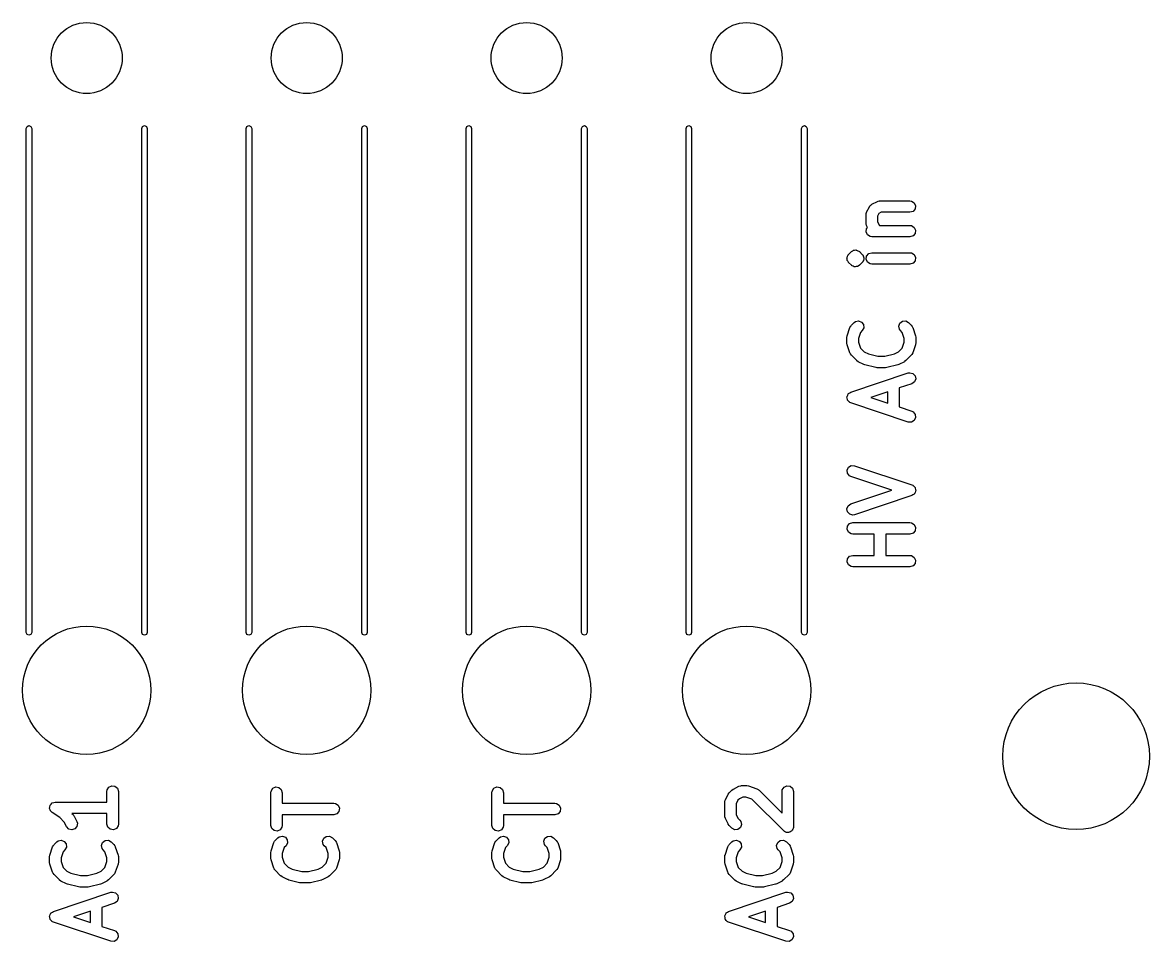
# Model space of a CAD drawing. Extents: x 37 to 259, y -144 to -45.
# Drawn here: x 91.31 to 115.9, y -136.12 to -116.06 of the extents above; entities that cross this region are included whole.
import ezdxf

# ---------------------------------------------------------------- set-up
doc = ezdxf.new("R2010")
doc.units = 0
doc.layers.add('BLACK', color=7, linetype='CONTINUOUS')

msp = doc.modelspace()

# ---------------------------------------------------------------- linework, layer by layer
at = {"layer": 'BLACK', "linetype": 'CONTINUOUS'}
for p, q in [((91.39, -118.375), (91.4076, -118.333)), ((91.39, -129.38), (91.39, -118.375)), ((91.4076, -118.333), (91.45, -118.315)), ((91.45, -118.315), (91.4924, -118.333)), ((91.4924, -118.333), (91.51, -118.375)), ((91.51, -118.375), (91.51, -129.38)), ((93.91, -118.375), (93.9276, -118.333)), ((93.91, -129.38), (93.91, -118.375)), ((93.9276, -118.333), (93.97, -118.315)), ((93.97, -118.315), (94.0124, -118.333)), ((94.0124, -118.333), (94.03, -118.375)), ((94.03, -118.375), (94.03, -129.38)), ((96.19, -118.375), (96.2076, -118.333)), ((96.19, -129.38), (96.19, -118.375)), ((96.2076, -118.333), (96.25, -118.315)), ((96.25, -118.315), (96.2924, -118.333)), ((96.2924, -118.333), (96.31, -118.375)), ((96.31, -118.375), (96.31, -129.38)), ((98.71, -118.375), (98.7276, -118.333)), ((98.71, -129.38), (98.71, -118.375)), ((98.7276, -118.333), (98.77, -118.315)), ((98.77, -118.315), (98.8124, -118.333)), ((98.8124, -118.333), (98.83, -118.375)), ((98.83, -118.375), (98.83, -129.38)), ((100.99, -118.375), (101.008, -118.333)), ((100.99, -129.38), (100.99, -118.375)), ((101.008, -118.333), (101.05, -118.315)), ((101.05, -118.315), (101.092, -118.333)), ((101.092, -118.333), (101.11, -118.375)), ((101.11, -118.375), (101.11, -129.38)), ((103.51, -118.375), (103.528, -118.333)), ((103.51, -129.38), (103.51, -118.375)), ((103.528, -118.333), (103.57, -118.315)), ((103.57, -118.315), (103.612, -118.333)), ((103.612, -118.333), (103.63, -118.375)), ((103.63, -118.375), (103.63, -129.38)), ((105.79, -118.375), (105.808, -118.333)), ((105.79, -129.38), (105.79, -118.375)), ((105.808, -118.333), (105.85, -118.315)), ((105.85, -118.315), (105.892, -118.333)), ((105.892, -118.333), (105.91, -118.375)), ((105.91, -118.375), (105.91, -129.38)), ((108.31, -118.375), (108.328, -118.333)), ((108.31, -129.38), (108.31, -118.375)), ((108.328, -118.333), (108.37, -118.315)), ((108.37, -118.315), (108.412, -118.333)), ((108.412, -118.333), (108.43, -118.375)), ((108.43, -118.375), (108.43, -129.38)), ((109.845, -120.031), (109.964, -119.971)), ((109.964, -119.971), (109.998, -119.96)), ((109.998, -119.96), (110.009, -119.961)), ((110.009, -119.961), (110.02, -119.958)), ((110.02, -119.958), (110.674, -119.958)), ((110.674, -119.958), (110.71, -119.963)), ((110.71, -119.963), (110.769, -120.001)), ((109.716, -120.262), (109.721, -120.226)), ((109.721, -120.226), (109.727, -120.217)), ((109.727, -120.217), (109.729, -120.206)), ((109.729, -120.206), (109.789, -120.087)), ((109.789, -120.087), (109.793, -120.081)), ((109.793, -120.079), (109.797, -120.075)), ((109.793, -120.081), (109.793, -120.079)), ((109.797, -120.075), (109.809, -120.057)), ((109.809, -120.057), (109.828, -120.046)), ((109.828, -120.046), (109.845, -120.031)), ((109.994, -120.236), (109.966, -120.291)), ((110.049, -120.208), (109.994, -120.236)), ((110.674, -120.208), (110.049, -120.208)), ((110.742, -120.188), (110.674, -120.208)), ((110.788, -120.135), (110.742, -120.188)), ((110.769, -120.001), (110.798, -120.065)), ((110.798, -120.065), (110.788, -120.135)), ((109.716, -120.44), (109.716, -120.262)), ((109.719, -120.451), (109.716, -120.44)), ((109.718, -120.462), (109.719, -120.451)), ((109.729, -120.496), (109.718, -120.462)), ((109.966, -120.291), (109.966, -120.411)), ((109.966, -120.411), (110.003, -120.485)), ((110.003, -120.485), (110.012, -120.494)), ((109.717, -120.636), (109.727, -120.567)), ((109.747, -120.7), (109.717, -120.636)), ((109.727, -120.567), (109.751, -120.539)), ((109.751, -120.539), (109.729, -120.496)), ((109.806, -120.739), (109.747, -120.7)), ((110.012, -120.494), (110.674, -120.494)), ((110.674, -120.494), (110.71, -120.499)), ((110.742, -120.724), (110.674, -120.744)), ((110.71, -120.499), (110.769, -120.537)), ((110.788, -120.671), (110.742, -120.724)), ((110.769, -120.537), (110.798, -120.601)), ((110.798, -120.601), (110.788, -120.671)), ((109.841, -120.744), (109.806, -120.739)), ((110.674, -120.744), (109.841, -120.744)), ((109.3, -121.205), (109.303, -121.196)), ((109.303, -121.218), (109.3, -121.205)), ((109.301, -121.232), (109.303, -121.218)), ((109.302, -121.187), (109.309, -121.175)), ((109.303, -121.196), (109.302, -121.187)), ((109.309, -121.175), (109.311, -121.162)), ((109.311, -121.162), (109.32, -121.152)), ((109.32, -121.152), (109.325, -121.139)), ((109.325, -121.139), (109.332, -121.133)), ((109.332, -121.133), (109.336, -121.126)), ((109.336, -121.126), (109.396, -121.066)), ((109.396, -121.066), (109.424, -121.045)), ((109.424, -121.045), (109.433, -121.043)), ((109.433, -121.043), (109.44, -121.037)), ((109.44, -121.037), (109.467, -121.035)), ((109.467, -121.035), (109.493, -121.03)), ((109.493, -121.03), (109.502, -121.033)), ((109.502, -121.033), (109.511, -121.032)), ((109.511, -121.032), (109.534, -121.045)), ((109.534, -121.045), (109.559, -121.054)), ((109.559, -121.054), (109.564, -121.062)), ((109.564, -121.062), (109.572, -121.066)), ((109.572, -121.066), (109.632, -121.126)), ((109.632, -121.126), (109.636, -121.131)), ((109.636, -121.131), (109.638, -121.132)), ((109.638, -121.132), (109.64, -121.136)), ((109.64, -121.136), (109.653, -121.154)), ((109.653, -121.154), (109.655, -121.163)), ((109.655, -121.163), (109.661, -121.17)), ((109.661, -121.17), (109.662, -121.184)), ((109.662, -121.184), (109.667, -121.196)), ((109.667, -121.196), (109.665, -121.21)), ((109.665, -121.21), (109.668, -121.223)), ((109.668, -121.223), (109.665, -121.232)), ((109.717, -121.232), (109.727, -121.162)), ((109.727, -121.162), (109.774, -121.109)), ((109.774, -121.109), (109.841, -121.089)), ((109.841, -121.089), (110.674, -121.089)), ((110.674, -121.089), (110.71, -121.094)), ((110.71, -121.094), (110.769, -121.132)), ((110.769, -121.132), (110.798, -121.196)), ((110.798, -121.196), (110.788, -121.266)), ((109.306, -121.244), (109.301, -121.232)), ((109.307, -121.257), (109.306, -121.244)), ((109.313, -121.265), (109.307, -121.257)), ((109.315, -121.274), (109.313, -121.265)), ((109.328, -121.291), (109.315, -121.274)), ((109.33, -121.296), (109.328, -121.291)), ((109.332, -121.297), (109.33, -121.296)), ((109.336, -121.302), (109.332, -121.297)), ((109.396, -121.362), (109.336, -121.302)), ((109.404, -121.366), (109.396, -121.362)), ((109.409, -121.373), (109.404, -121.366)), ((109.434, -121.383), (109.409, -121.373)), ((109.457, -121.396), (109.434, -121.383)), ((109.466, -121.395), (109.457, -121.396)), ((109.475, -121.398), (109.466, -121.395)), ((109.501, -121.392), (109.475, -121.398)), ((109.528, -121.391), (109.501, -121.392)), ((109.535, -121.385), (109.528, -121.391)), ((109.544, -121.383), (109.535, -121.385)), ((109.572, -121.362), (109.544, -121.383)), ((109.632, -121.302), (109.572, -121.362)), ((109.636, -121.294), (109.632, -121.302)), ((109.643, -121.289), (109.636, -121.294)), ((109.648, -121.276), (109.643, -121.289)), ((109.657, -121.266), (109.648, -121.276)), ((109.659, -121.252), (109.657, -121.266)), ((109.666, -121.241), (109.659, -121.252)), ((109.665, -121.232), (109.666, -121.241)), ((109.747, -121.296), (109.717, -121.232)), ((109.806, -121.334), (109.747, -121.296)), ((109.841, -121.339), (109.806, -121.334)), ((110.674, -121.339), (109.841, -121.339)), ((110.742, -121.319), (110.674, -121.339)), ((110.788, -121.266), (110.742, -121.319)), ((109.365, -122.722), (109.382, -122.69)), ((109.382, -122.69), (109.39, -122.683)), ((109.39, -122.683), (109.396, -122.673)), ((109.396, -122.673), (109.455, -122.614)), ((109.455, -122.614), (109.484, -122.592)), ((109.484, -122.592), (109.553, -122.577)), ((109.553, -122.577), (109.619, -122.602)), ((109.619, -122.602), (109.661, -122.658)), ((109.661, -122.658), (109.666, -122.729)), ((110.431, -122.693), (110.455, -122.627)), ((110.446, -122.762), (110.431, -122.693)), ((110.455, -122.627), (110.512, -122.585)), ((110.512, -122.585), (110.582, -122.58)), ((110.582, -122.58), (110.644, -122.614)), ((110.644, -122.614), (110.703, -122.673)), ((110.703, -122.673), (110.725, -122.702)), ((110.725, -122.702), (110.727, -122.713)), ((109.299, -122.94), (109.305, -122.905)), ((109.299, -123.059), (109.299, -122.94)), ((109.305, -122.905), (109.306, -122.903)), ((109.306, -122.901), (109.365, -122.722)), ((109.306, -122.903), (109.306, -122.901)), ((109.593, -122.829), (109.549, -122.96)), ((109.632, -122.79), (109.593, -122.829)), ((109.666, -122.729), (109.632, -122.79)), ((110.467, -122.79), (110.446, -122.762)), ((110.506, -122.829), (110.467, -122.79)), ((110.549, -122.96), (110.506, -122.829)), ((110.727, -122.713), (110.734, -122.722)), ((110.734, -122.722), (110.793, -122.901)), ((110.793, -122.901), (110.799, -122.936)), ((110.799, -122.936), (110.799, -122.938)), ((110.799, -122.938), (110.799, -122.94)), ((110.799, -122.94), (110.799, -123.059)), ((109.3, -123.061), (109.299, -123.059)), ((109.3, -123.063), (109.3, -123.061)), ((109.306, -123.099), (109.3, -123.063)), ((109.365, -123.277), (109.306, -123.099)), ((109.549, -122.96), (109.549, -123.039)), ((109.549, -123.039), (109.593, -123.17)), ((109.593, -123.17), (109.677, -123.254)), ((110.422, -123.254), (110.506, -123.17)), ((110.506, -123.17), (110.549, -123.039)), ((110.549, -123.039), (110.549, -122.96)), ((110.793, -123.099), (110.734, -123.277)), ((110.794, -123.095), (110.793, -123.096)), ((110.793, -123.096), (110.793, -123.099)), ((110.799, -123.059), (110.794, -123.095)), ((109.372, -123.286), (109.365, -123.277)), ((109.374, -123.297), (109.372, -123.286)), ((109.396, -123.326), (109.374, -123.297)), ((109.515, -123.445), (109.396, -123.326)), ((109.677, -123.254), (109.766, -123.298)), ((109.766, -123.298), (109.976, -123.351)), ((109.976, -123.351), (110.123, -123.351)), ((110.123, -123.351), (110.333, -123.298)), ((110.333, -123.298), (110.422, -123.254)), ((110.703, -123.326), (110.584, -123.445)), ((110.709, -123.316), (110.703, -123.326)), ((110.717, -123.309), (110.709, -123.316)), ((110.734, -123.277), (110.717, -123.309)), ((109.517, -123.446), (109.515, -123.445)), ((109.518, -123.448), (109.517, -123.446)), ((109.547, -123.469), (109.518, -123.448)), ((109.666, -123.528), (109.547, -123.469)), ((109.671, -123.529), (109.666, -123.528)), ((109.692, -123.538), (109.671, -123.529)), ((109.93, -123.597), (109.692, -123.538)), ((109.933, -123.597), (109.93, -123.597)), ((109.96, -123.601), (109.933, -123.597)), ((110.139, -123.601), (109.96, -123.601)), ((110.142, -123.6), (110.139, -123.601)), ((110.169, -123.597), (110.142, -123.6)), ((110.407, -123.538), (110.169, -123.597)), ((110.411, -123.535), (110.407, -123.538)), ((110.433, -123.528), (110.411, -123.535)), ((110.552, -123.469), (110.433, -123.528)), ((110.553, -123.467), (110.552, -123.469)), ((110.556, -123.467), (110.553, -123.467)), ((110.584, -123.445), (110.556, -123.467)), ((109.385, -124.131), (110.635, -123.714)), ((110.635, -123.714), (110.67, -123.708)), ((110.67, -123.708), (110.738, -123.726)), ((110.772, -123.911), (110.714, -123.952)), ((110.738, -123.726), (110.786, -123.777)), ((110.799, -123.846), (110.772, -123.911)), ((110.786, -123.777), (110.799, -123.846)), ((109.315, -124.2), (109.327, -124.171)), ((109.327, -124.171), (109.331, -124.169)), ((109.331, -124.169), (109.333, -124.164)), ((109.333, -124.164), (109.36, -124.149)), ((109.36, -124.149), (109.385, -124.131)), ((110.192, -124.125), (109.82, -124.25)), ((110.192, -124.374), (110.192, -124.125)), ((110.714, -123.952), (110.442, -124.042)), ((110.442, -124.042), (110.442, -124.457)), ((109.3, -124.236), (109.302, -124.232)), ((109.306, -124.267), (109.3, -124.236)), ((109.302, -124.227), (109.315, -124.2)), ((109.302, -124.232), (109.302, -124.227)), ((109.309, -124.297), (109.306, -124.267)), ((109.312, -124.301), (109.309, -124.297)), ((109.313, -124.305), (109.312, -124.301)), ((109.334, -124.328), (109.313, -124.305)), ((109.353, -124.352), (109.334, -124.328)), ((109.359, -124.355), (109.353, -124.352)), ((109.361, -124.357), (109.359, -124.355)), ((109.365, -124.358), (109.361, -124.357)), ((109.385, -124.368), (109.365, -124.358)), ((110.635, -124.785), (109.385, -124.368)), ((109.82, -124.25), (110.192, -124.374)), ((110.442, -124.457), (110.714, -124.548)), ((110.714, -124.548), (110.746, -124.564)), ((110.746, -124.564), (110.79, -124.619)), ((110.79, -124.619), (110.797, -124.689)), ((110.705, -124.787), (110.635, -124.785)), ((110.766, -124.752), (110.705, -124.787)), ((110.797, -124.689), (110.766, -124.752)), ((109.302, -125.834), (109.333, -125.771)), ((109.309, -125.904), (109.302, -125.834)), ((109.333, -125.771), (109.394, -125.736)), ((109.394, -125.736), (109.464, -125.738)), ((109.464, -125.738), (110.714, -126.155)), ((109.353, -125.959), (109.309, -125.904)), ((109.385, -125.975), (109.353, -125.959)), ((110.279, -126.273), (109.385, -125.975)), ((109.385, -126.572), (110.279, -126.273)), ((110.714, -126.392), (109.464, -126.809)), ((110.714, -126.155), (110.734, -126.165)), ((110.739, -126.374), (110.714, -126.392)), ((110.734, -126.165), (110.738, -126.166)), ((110.738, -126.166), (110.74, -126.168)), ((110.766, -126.359), (110.739, -126.374)), ((110.74, -126.168), (110.746, -126.171)), ((110.746, -126.171), (110.765, -126.195)), ((110.765, -126.195), (110.786, -126.218)), ((110.768, -126.355), (110.766, -126.359)), ((110.772, -126.352), (110.768, -126.355)), ((110.784, -126.323), (110.772, -126.352)), ((110.797, -126.296), (110.784, -126.323)), ((110.786, -126.218), (110.787, -126.222)), ((110.787, -126.222), (110.79, -126.226)), ((110.79, -126.226), (110.793, -126.257)), ((110.793, -126.257), (110.799, -126.287)), ((110.799, -126.287), (110.797, -126.291)), ((110.797, -126.291), (110.797, -126.296)), ((109.3, -126.677), (109.327, -126.612)), ((109.327, -126.612), (109.385, -126.572)), ((109.313, -126.746), (109.3, -126.677)), ((109.361, -126.798), (109.313, -126.746)), ((109.429, -126.815), (109.361, -126.798)), ((109.464, -126.809), (109.429, -126.815)), ((109.301, -127.124), (109.311, -127.055)), ((109.33, -127.188), (109.301, -127.124)), ((109.311, -127.055), (109.357, -127.002)), ((109.357, -127.002), (109.424, -126.982)), ((109.424, -126.982), (110.674, -126.982)), ((110.674, -126.982), (110.71, -126.987)), ((110.71, -126.987), (110.769, -127.025)), ((110.769, -127.025), (110.798, -127.089)), ((110.798, -127.089), (110.788, -127.159)), ((109.389, -127.227), (109.33, -127.188)), ((109.424, -127.232), (109.389, -127.227)), ((109.895, -127.232), (109.424, -127.232)), ((109.895, -127.696), (109.895, -127.232)), ((110.674, -127.232), (110.145, -127.232)), ((110.145, -127.232), (110.145, -127.696)), ((110.742, -127.212), (110.674, -127.232)), ((110.788, -127.159), (110.742, -127.212)), ((109.301, -127.839), (109.311, -127.769)), ((109.33, -127.903), (109.301, -127.839)), ((109.311, -127.769), (109.357, -127.716)), ((109.357, -127.716), (109.424, -127.696)), ((109.424, -127.696), (109.895, -127.696)), ((110.145, -127.696), (110.674, -127.696)), ((110.674, -127.696), (110.71, -127.701)), ((110.71, -127.701), (110.769, -127.739)), ((110.769, -127.739), (110.798, -127.803)), ((110.798, -127.803), (110.788, -127.873)), ((109.389, -127.941), (109.33, -127.903)), ((109.424, -127.946), (109.389, -127.941)), ((110.674, -127.946), (109.424, -127.946)), ((110.742, -127.926), (110.674, -127.946)), ((110.788, -127.873), (110.742, -127.926)), ((91.4076, -129.422), (91.39, -129.38)), ((91.45, -129.44), (91.4076, -129.422)), ((91.4924, -129.422), (91.45, -129.44)), ((91.51, -129.38), (91.4924, -129.422)), ((93.9276, -129.422), (93.91, -129.38)), ((93.97, -129.44), (93.9276, -129.422)), ((94.0124, -129.422), (93.97, -129.44)), ((94.03, -129.38), (94.0124, -129.422)), ((96.2076, -129.422), (96.19, -129.38)), ((96.25, -129.44), (96.2076, -129.422)), ((96.2924, -129.422), (96.25, -129.44)), ((96.31, -129.38), (96.2924, -129.422)), ((98.7276, -129.422), (98.71, -129.38)), ((98.77, -129.44), (98.7276, -129.422)), ((98.8124, -129.422), (98.77, -129.44)), ((98.83, -129.38), (98.8124, -129.422)), ((101.008, -129.422), (100.99, -129.38)), ((101.05, -129.44), (101.008, -129.422)), ((101.092, -129.422), (101.05, -129.44)), ((101.11, -129.38), (101.092, -129.422)), ((103.528, -129.422), (103.51, -129.38)), ((103.57, -129.44), (103.528, -129.422)), ((103.612, -129.422), (103.57, -129.44)), ((103.63, -129.38), (103.612, -129.422)), ((105.808, -129.422), (105.79, -129.38)), ((105.85, -129.44), (105.808, -129.422)), ((105.892, -129.422), (105.85, -129.44)), ((105.91, -129.38), (105.892, -129.422)), ((108.328, -129.422), (108.31, -129.38)), ((108.37, -129.44), (108.328, -129.422)), ((108.412, -129.422), (108.37, -129.44)), ((108.43, -129.38), (108.412, -129.422)), ((93.1556, -132.813), (93.1938, -132.754)), ((93.1938, -132.754), (93.2579, -132.724)), ((93.2579, -132.724), (93.3275, -132.734)), ((93.3275, -132.734), (93.3807, -132.781)), ((93.3807, -132.781), (93.4005, -132.848)), ((96.7316, -132.84), (96.7698, -132.781)), ((96.7698, -132.781), (96.8339, -132.752)), ((96.8339, -132.752), (96.9035, -132.762)), ((96.9035, -132.762), (96.9567, -132.808)), ((101.558, -132.84), (101.596, -132.781)), ((101.596, -132.781), (101.66, -132.752)), ((101.66, -132.752), (101.73, -132.762)), ((101.73, -132.762), (101.783, -132.808)), ((106.821, -132.796), (106.94, -132.736)), ((106.94, -132.736), (106.974, -132.725)), ((106.974, -132.725), (106.985, -132.726)), ((106.985, -132.726), (106.996, -132.723)), ((106.996, -132.723), (107.115, -132.723)), ((107.115, -132.723), (107.15, -132.728)), ((107.15, -132.728), (107.152, -132.729)), ((107.152, -132.729), (107.154, -132.73)), ((107.154, -132.73), (107.333, -132.789)), ((107.888, -132.813), (107.926, -132.754)), ((107.926, -132.754), (107.99, -132.724)), ((107.99, -132.724), (108.06, -132.734)), ((108.06, -132.734), (108.113, -132.781)), ((108.113, -132.781), (108.132, -132.848)), ((93.1505, -132.848), (93.1556, -132.813)), ((93.1505, -133.08), (93.1505, -132.848)), ((93.4005, -132.848), (93.4005, -133.562)), ((96.7265, -132.876), (96.7316, -132.84)), ((96.7265, -133.59), (96.7265, -132.876)), ((96.9567, -132.808), (96.9765, -132.876)), ((96.9765, -132.876), (96.9765, -133.108)), ((101.552, -132.876), (101.558, -132.84)), ((101.552, -133.59), (101.552, -132.876)), ((101.783, -132.808), (101.802, -132.876)), ((101.802, -132.876), (101.802, -133.108)), ((106.644, -133.041), (106.646, -133.03)), ((106.646, -133.03), (106.705, -132.911)), ((106.705, -132.911), (106.726, -132.882)), ((106.726, -132.882), (106.728, -132.881)), ((106.728, -132.881), (106.729, -132.879)), ((106.729, -132.879), (106.788, -132.819)), ((106.788, -132.819), (106.817, -132.798)), ((106.817, -132.798), (106.819, -132.797)), ((106.819, -132.797), (106.821, -132.796)), ((106.951, -133.01), (106.92, -133.041)), ((107.025, -132.973), (106.951, -133.01)), ((107.094, -132.973), (107.025, -132.973)), ((107.226, -133.017), (107.094, -132.973)), ((107.919, -133.71), (107.226, -133.017)), ((107.333, -132.789), (107.365, -132.805)), ((107.365, -132.805), (107.372, -132.814)), ((107.372, -132.814), (107.382, -132.819)), ((107.382, -132.819), (107.882, -133.32)), ((107.882, -132.848), (107.888, -132.813)), ((107.882, -133.32), (107.882, -132.848)), ((108.132, -132.848), (108.132, -133.622)), ((91.9014, -133.221), (91.9069, -133.187)), ((91.9019, -133.222), (91.9014, -133.221)), ((91.9017, -133.223), (91.9019, -133.222)), ((91.9159, -133.254), (91.9017, -133.223)), ((91.9069, -133.187), (91.9118, -133.153)), ((91.9118, -133.153), (91.9126, -133.152)), ((91.9126, -133.152), (91.9127, -133.151)), ((91.9127, -133.151), (91.9356, -133.126)), ((91.9295, -133.285), (91.9159, -133.254)), ((91.9356, -133.126), (91.9579, -133.1)), ((91.9579, -133.1), (91.959, -133.1)), ((91.959, -133.1), (91.9598, -133.099)), ((91.9598, -133.099), (91.9927, -133.09)), ((91.9927, -133.09), (92.0255, -133.08)), ((92.0255, -133.08), (93.1505, -133.08)), ((96.9765, -133.108), (98.1015, -133.108)), ((98.1015, -133.108), (98.137, -133.113)), ((98.137, -133.113), (98.1961, -133.151)), ((98.1961, -133.151), (98.2252, -133.215)), ((98.2252, -133.215), (98.2151, -133.285)), ((101.802, -133.108), (102.927, -133.108)), ((102.927, -133.108), (102.963, -133.113)), ((102.963, -133.113), (103.022, -133.151)), ((103.022, -133.151), (103.051, -133.215)), ((103.051, -133.215), (103.041, -133.285)), ((106.632, -133.086), (106.638, -133.051)), ((106.632, -133.384), (106.632, -133.086)), ((106.638, -133.051), (106.644, -133.041)), ((106.92, -133.041), (106.882, -133.116)), ((106.882, -133.116), (106.882, -133.354)), ((91.9306, -133.286), (91.9295, -133.285)), ((91.9309, -133.287), (91.9306, -133.286)), ((91.9324, -133.288), (91.9309, -133.287)), ((91.9561, -133.309), (91.9324, -133.288)), ((92.1244, -133.421), (91.9561, -133.309)), ((92.2204, -133.517), (92.1244, -133.421)), ((92.2708, -133.618), (92.2204, -133.517)), ((93.1505, -133.33), (92.3868, -133.33)), ((92.3868, -133.33), (92.4115, -133.355)), ((92.4115, -133.355), (92.4329, -133.384)), ((92.4329, -133.384), (92.4334, -133.386)), ((92.4334, -133.386), (92.4349, -133.387)), ((92.4349, -133.387), (92.4944, -133.507)), ((92.4944, -133.507), (92.5057, -133.541)), ((93.1505, -133.562), (93.1505, -133.33)), ((98.1015, -133.358), (96.9765, -133.358)), ((96.9765, -133.358), (96.9765, -133.59)), ((98.169, -133.338), (98.1015, -133.358)), ((98.2151, -133.285), (98.169, -133.338)), ((102.927, -133.358), (101.802, -133.358)), ((101.802, -133.358), (101.802, -133.59)), ((102.995, -133.338), (102.927, -133.358)), ((103.041, -133.285), (102.995, -133.338)), ((106.636, -133.395), (106.632, -133.384)), ((106.634, -133.406), (106.636, -133.395)), ((106.646, -133.44), (106.634, -133.406)), ((106.705, -133.559), (106.646, -133.44)), ((106.882, -133.354), (106.92, -133.429)), ((106.92, -133.429), (106.965, -133.474)), ((106.965, -133.474), (106.986, -133.503)), ((106.986, -133.503), (107.001, -133.572)), ((92.3187, -133.67), (92.2708, -133.618)), ((92.3869, -133.687), (92.3187, -133.67)), ((92.4537, -133.665), (92.3869, -133.687)), ((92.498, -133.611), (92.4537, -133.665)), ((92.5057, -133.541), (92.498, -133.611)), ((93.1703, -133.63), (93.1505, -133.562)), ((93.2234, -133.676), (93.1703, -133.63)), ((93.2931, -133.686), (93.2234, -133.676)), ((93.3572, -133.657), (93.2931, -133.686)), ((93.3953, -133.598), (93.3572, -133.657)), ((93.4005, -133.562), (93.3953, -133.598)), ((96.7463, -133.658), (96.7265, -133.59)), ((96.7994, -133.704), (96.7463, -133.658)), ((96.8691, -133.714), (96.7994, -133.704)), ((96.9332, -133.685), (96.8691, -133.714)), ((96.9713, -133.626), (96.9332, -133.685)), ((96.9765, -133.59), (96.9713, -133.626)), ((101.572, -133.658), (101.552, -133.59)), ((101.625, -133.704), (101.572, -133.658)), ((101.695, -133.714), (101.625, -133.704)), ((101.759, -133.685), (101.695, -133.714)), ((101.797, -133.626), (101.759, -133.685)), ((101.802, -133.59), (101.797, -133.626)), ((106.707, -133.56), (106.705, -133.559)), ((106.707, -133.563), (106.707, -133.56)), ((106.729, -133.591), (106.707, -133.563)), ((106.788, -133.651), (106.729, -133.591)), ((106.85, -133.685), (106.788, -133.651)), ((106.92, -133.68), (106.85, -133.685)), ((106.976, -133.637), (106.92, -133.68)), ((107.001, -133.572), (106.976, -133.637)), ((107.939, -133.721), (107.919, -133.71)), ((107.955, -133.736), (107.939, -133.721)), ((107.969, -133.738), (107.955, -133.736)), ((107.981, -133.744), (107.969, -133.738)), ((108.003, -133.743), (107.981, -133.744)), ((108.025, -133.746), (108.003, -133.743)), ((108.037, -133.74), (108.025, -133.746)), ((108.051, -133.739), (108.037, -133.74)), ((108.069, -133.726), (108.051, -133.739)), ((108.089, -133.717), (108.069, -133.726)), ((108.097, -133.705), (108.089, -133.717)), ((108.107, -133.697), (108.097, -133.705)), ((108.115, -133.676), (108.107, -133.697)), ((108.127, -133.657), (108.115, -133.676)), ((108.131, -133.635), (108.127, -133.657)), ((108.132, -133.631), (108.131, -133.635)), ((108.132, -133.622), (108.132, -133.628)), ((108.132, -133.628), (108.132, -133.631)), ((91.9912, -134.02), (91.9966, -134.01)), ((91.9966, -134.01), (92.0561, -133.95)), ((92.0561, -133.95), (92.0849, -133.929)), ((92.0849, -133.929), (92.1537, -133.914)), ((92.1537, -133.914), (92.2196, -133.939)), ((92.2196, -133.939), (92.2617, -133.995)), ((92.2617, -133.995), (92.2667, -134.065)), ((93.0318, -134.029), (93.0565, -133.964)), ((93.0565, -133.964), (93.1129, -133.921)), ((93.1129, -133.921), (93.1831, -133.916)), ((93.1831, -133.916), (93.2448, -133.95)), ((93.2448, -133.95), (93.3043, -134.01)), ((93.3043, -134.01), (93.3258, -134.038)), ((96.7329, -134.146), (96.7924, -133.967)), ((96.7924, -133.967), (96.8085, -133.935)), ((96.8085, -133.935), (96.8172, -133.928)), ((96.8172, -133.928), (96.8226, -133.918)), ((96.8226, -133.918), (96.8821, -133.859)), ((96.8821, -133.859), (96.9109, -133.837)), ((96.9109, -133.837), (96.9797, -133.823)), ((96.9797, -133.823), (97.0456, -133.847)), ((97.0456, -133.847), (97.0877, -133.904)), ((97.0927, -133.974), (97.0589, -134.036)), ((97.0877, -133.904), (97.0927, -133.974)), ((97.8578, -133.938), (97.8825, -133.872)), ((97.8726, -134.007), (97.8578, -133.938)), ((97.894, -134.036), (97.8726, -134.007)), ((97.8825, -133.872), (97.9389, -133.83)), ((97.9389, -133.83), (98.0091, -133.825)), ((98.0091, -133.825), (98.0708, -133.859)), ((98.0708, -133.859), (98.1303, -133.918)), ((98.1303, -133.918), (98.1518, -133.947)), ((98.1518, -133.947), (98.1542, -133.958)), ((98.1542, -133.958), (98.1605, -133.967)), ((98.1605, -133.967), (98.2201, -134.146)), ((101.559, -134.146), (101.618, -133.967)), ((101.618, -133.967), (101.635, -133.935)), ((101.635, -133.935), (101.643, -133.928)), ((101.643, -133.928), (101.649, -133.918)), ((101.649, -133.918), (101.708, -133.859)), ((101.708, -133.859), (101.737, -133.837)), ((101.737, -133.837), (101.806, -133.823)), ((101.806, -133.823), (101.872, -133.847)), ((101.872, -133.847), (101.914, -133.904)), ((101.919, -133.974), (101.885, -134.036)), ((101.914, -133.904), (101.919, -133.974)), ((102.684, -133.938), (102.708, -133.872)), ((102.699, -134.007), (102.684, -133.938)), ((102.72, -134.036), (102.699, -134.007)), ((102.708, -133.872), (102.765, -133.83)), ((102.765, -133.83), (102.835, -133.825)), ((102.835, -133.825), (102.897, -133.859)), ((102.897, -133.859), (102.956, -133.918)), ((102.956, -133.918), (102.978, -133.947)), ((102.978, -133.947), (102.98, -133.958)), ((102.98, -133.958), (102.987, -133.967)), ((102.987, -133.967), (103.046, -134.146)), ((106.723, -134.02), (106.729, -134.01)), ((106.729, -134.01), (106.788, -133.95)), ((106.788, -133.95), (106.817, -133.929)), ((106.817, -133.929), (106.886, -133.914)), ((106.886, -133.914), (106.952, -133.939)), ((106.952, -133.939), (106.994, -133.995)), ((106.994, -133.995), (106.999, -134.065)), ((107.764, -134.029), (107.788, -133.964)), ((107.788, -133.964), (107.845, -133.921)), ((107.845, -133.921), (107.915, -133.916)), ((107.915, -133.916), (107.977, -133.95)), ((107.977, -133.95), (108.036, -134.01)), ((108.036, -134.01), (108.058, -134.038)), ((91.9005, -134.277), (91.9056, -134.241)), ((91.9056, -134.241), (91.9068, -134.239)), ((91.9068, -134.239), (91.9069, -134.237)), ((91.9069, -134.237), (91.9664, -134.059)), ((91.9664, -134.059), (91.9825, -134.027)), ((91.9825, -134.027), (91.9912, -134.02)), ((92.1943, -134.166), (92.1505, -134.297)), ((92.2329, -134.127), (92.1943, -134.166)), ((92.2667, -134.065), (92.2329, -134.127)), ((93.0466, -134.098), (93.0318, -134.029)), ((93.068, -134.127), (93.0466, -134.098)), ((93.1067, -134.166), (93.068, -134.127)), ((93.1505, -134.297), (93.1067, -134.166)), ((93.3258, -134.038), (93.3282, -134.049)), ((93.3282, -134.049), (93.3345, -134.059)), ((93.3345, -134.059), (93.3941, -134.237)), ((93.3941, -134.237), (93.4004, -134.272)), ((96.7265, -134.185), (96.7316, -134.15)), ((96.7265, -134.304), (96.7265, -134.185)), ((96.7316, -134.15), (96.7328, -134.148)), ((96.7328, -134.148), (96.7329, -134.146)), ((97.0203, -134.074), (96.9765, -134.206)), ((96.9765, -134.206), (96.9765, -134.284)), ((97.0589, -134.036), (97.0203, -134.074)), ((97.9327, -134.074), (97.894, -134.036)), ((97.9765, -134.206), (97.9327, -134.074)), ((97.9765, -134.284), (97.9765, -134.206)), ((98.2201, -134.146), (98.2264, -134.181)), ((98.2264, -134.181), (98.2259, -134.183)), ((98.2259, -134.183), (98.2265, -134.185)), ((98.2265, -134.185), (98.2265, -134.304)), ((101.552, -134.185), (101.558, -134.15)), ((101.552, -134.304), (101.552, -134.185)), ((101.558, -134.15), (101.559, -134.148)), ((101.559, -134.148), (101.559, -134.146)), ((101.846, -134.074), (101.802, -134.206)), ((101.802, -134.206), (101.802, -134.284)), ((101.885, -134.036), (101.846, -134.074)), ((102.759, -134.074), (102.72, -134.036)), ((102.802, -134.206), (102.759, -134.074)), ((102.802, -134.284), (102.802, -134.206)), ((103.046, -134.146), (103.052, -134.181)), ((103.052, -134.181), (103.052, -134.183)), ((103.052, -134.183), (103.052, -134.185)), ((103.052, -134.185), (103.052, -134.304)), ((106.632, -134.277), (106.638, -134.241)), ((106.638, -134.241), (106.639, -134.239)), ((106.639, -134.237), (106.698, -134.059)), ((106.639, -134.239), (106.639, -134.237)), ((106.698, -134.059), (106.715, -134.027)), ((106.715, -134.027), (106.723, -134.02)), ((106.926, -134.166), (106.882, -134.297)), ((106.965, -134.127), (106.926, -134.166)), ((106.999, -134.065), (106.965, -134.127)), ((107.779, -134.098), (107.764, -134.029)), ((107.8, -134.127), (107.779, -134.098)), ((107.839, -134.166), (107.8, -134.127)), ((107.882, -134.297), (107.839, -134.166)), ((108.058, -134.038), (108.06, -134.049)), ((108.06, -134.049), (108.067, -134.059)), ((108.067, -134.059), (108.126, -134.237)), ((108.126, -134.237), (108.132, -134.272)), ((91.9005, -134.396), (91.9005, -134.277)), ((91.9011, -134.398), (91.9005, -134.396)), ((91.9005, -134.4), (91.9011, -134.398)), ((91.9069, -134.435), (91.9005, -134.4)), ((91.9664, -134.614), (91.9069, -134.435)), ((92.1505, -134.297), (92.1505, -134.375)), ((92.1505, -134.375), (92.1943, -134.507)), ((92.1943, -134.507), (92.2781, -134.591)), ((93.0229, -134.591), (93.1067, -134.507)), ((93.1067, -134.507), (93.1505, -134.375)), ((93.1505, -134.375), (93.1505, -134.297)), ((93.3941, -134.435), (93.3345, -134.614)), ((93.3953, -134.431), (93.3941, -134.433)), ((93.3941, -134.433), (93.3941, -134.435)), ((93.4005, -134.396), (93.3953, -134.431)), ((93.4004, -134.272), (93.3999, -134.275)), ((93.3999, -134.275), (93.4005, -134.277)), ((93.4005, -134.277), (93.4005, -134.396)), ((96.7271, -134.307), (96.7265, -134.304)), ((96.7265, -134.309), (96.7271, -134.307)), ((96.7329, -134.344), (96.7265, -134.309)), ((96.7924, -134.523), (96.7329, -134.344)), ((96.9765, -134.284), (97.0203, -134.415)), ((97.0203, -134.415), (97.1041, -134.499)), ((97.1041, -134.499), (97.1927, -134.544)), ((97.7602, -134.544), (97.8489, -134.499)), ((97.8489, -134.499), (97.9327, -134.415)), ((97.9327, -134.415), (97.9765, -134.284)), ((98.2201, -134.344), (98.1605, -134.523)), ((98.2213, -134.34), (98.2201, -134.342)), ((98.2201, -134.342), (98.2201, -134.344)), ((98.2265, -134.304), (98.2213, -134.34)), ((101.553, -134.307), (101.552, -134.304)), ((101.553, -134.309), (101.553, -134.307)), ((101.559, -134.344), (101.553, -134.309)), ((101.618, -134.523), (101.559, -134.344)), ((101.802, -134.284), (101.846, -134.415)), ((101.846, -134.415), (101.93, -134.499)), ((101.93, -134.499), (102.019, -134.544)), ((102.586, -134.544), (102.675, -134.499)), ((102.675, -134.499), (102.759, -134.415)), ((102.759, -134.415), (102.802, -134.284)), ((103.046, -134.344), (102.987, -134.523)), ((103.047, -134.34), (103.046, -134.342)), ((103.046, -134.342), (103.046, -134.344)), ((103.052, -134.304), (103.047, -134.34)), ((106.632, -134.396), (106.632, -134.277)), ((106.633, -134.398), (106.632, -134.396)), ((106.633, -134.4), (106.633, -134.398)), ((106.639, -134.435), (106.633, -134.4)), ((106.698, -134.614), (106.639, -134.435)), ((106.882, -134.297), (106.882, -134.375)), ((106.882, -134.375), (106.926, -134.507)), ((106.926, -134.507), (107.01, -134.591)), ((107.755, -134.591), (107.839, -134.507)), ((107.839, -134.507), (107.882, -134.375)), ((107.882, -134.375), (107.882, -134.297)), ((108.126, -134.435), (108.067, -134.614)), ((108.127, -134.431), (108.126, -134.433)), ((108.126, -134.433), (108.126, -134.435)), ((108.132, -134.396), (108.127, -134.431)), ((108.132, -134.272), (108.132, -134.275)), ((108.132, -134.275), (108.132, -134.277)), ((108.132, -134.277), (108.132, -134.396)), ((91.9728, -134.623), (91.9664, -134.614)), ((91.9751, -134.634), (91.9728, -134.623)), ((91.9966, -134.663), (91.9751, -134.634)), ((92.1157, -134.782), (91.9966, -134.663)), ((92.2781, -134.591), (92.3667, -134.635)), ((92.3667, -134.635), (92.5766, -134.687)), ((92.5766, -134.687), (92.7244, -134.687)), ((92.7244, -134.687), (92.9342, -134.635)), ((92.9342, -134.635), (93.0229, -134.591)), ((93.3043, -134.663), (93.1853, -134.782)), ((93.3097, -134.653), (93.3043, -134.663)), ((93.3184, -134.646), (93.3097, -134.653)), ((93.3345, -134.614), (93.3184, -134.646)), ((96.7988, -134.532), (96.7924, -134.523)), ((96.8011, -134.543), (96.7988, -134.532)), ((96.8226, -134.571), (96.8011, -134.543)), ((96.9417, -134.69), (96.8226, -134.571)), ((96.9436, -134.691), (96.9417, -134.69)), ((96.9447, -134.693), (96.9436, -134.691)), ((96.9741, -134.714), (96.9447, -134.693)), ((97.0932, -134.773), (96.9741, -134.714)), ((97.1927, -134.544), (97.4026, -134.596)), ((97.4026, -134.596), (97.5504, -134.596)), ((97.5504, -134.596), (97.7602, -134.544)), ((97.9788, -134.714), (97.8598, -134.773)), ((97.9804, -134.712), (97.9788, -134.714)), ((97.9825, -134.712), (97.9804, -134.712)), ((98.0113, -134.69), (97.9825, -134.712)), ((98.1303, -134.571), (98.0113, -134.69)), ((98.1357, -134.562), (98.1303, -134.571)), ((98.1444, -134.555), (98.1357, -134.562)), ((98.1605, -134.523), (98.1444, -134.555)), ((101.625, -134.532), (101.618, -134.523)), ((101.627, -134.543), (101.625, -134.532)), ((101.649, -134.571), (101.627, -134.543)), ((101.768, -134.69), (101.649, -134.571)), ((101.77, -134.691), (101.768, -134.69)), ((101.771, -134.693), (101.77, -134.691)), ((101.8, -134.714), (101.771, -134.693)), ((101.919, -134.773), (101.8, -134.714)), ((102.019, -134.544), (102.229, -134.596)), ((102.229, -134.596), (102.376, -134.596)), ((102.376, -134.596), (102.586, -134.544)), ((102.805, -134.714), (102.686, -134.773)), ((102.806, -134.712), (102.805, -134.714)), ((102.809, -134.712), (102.806, -134.712)), ((102.837, -134.69), (102.809, -134.712)), ((102.956, -134.571), (102.837, -134.69)), ((102.962, -134.562), (102.956, -134.571)), ((102.97, -134.555), (102.962, -134.562)), ((102.987, -134.523), (102.97, -134.555)), ((106.705, -134.623), (106.698, -134.614)), ((106.707, -134.634), (106.705, -134.623)), ((106.729, -134.663), (106.707, -134.634)), ((106.848, -134.782), (106.729, -134.663)), ((107.01, -134.591), (107.099, -134.635)), ((107.099, -134.635), (107.309, -134.687)), ((107.309, -134.687), (107.456, -134.687)), ((107.456, -134.687), (107.666, -134.635)), ((107.666, -134.635), (107.755, -134.591)), ((108.036, -134.663), (107.917, -134.782)), ((108.042, -134.653), (108.036, -134.663)), ((108.05, -134.646), (108.042, -134.653)), ((108.067, -134.614), (108.05, -134.646)), ((92.1176, -134.783), (92.1157, -134.782)), ((92.1187, -134.785), (92.1176, -134.783)), ((92.1481, -134.805), (92.1187, -134.785)), ((92.2672, -134.865), (92.1481, -134.805)), ((92.2716, -134.866), (92.2672, -134.865)), ((92.2928, -134.874), (92.2716, -134.866)), ((92.5309, -134.934), (92.2928, -134.874)), ((92.5345, -134.934), (92.5309, -134.934)), ((92.5612, -134.937), (92.5345, -134.934)), ((92.7398, -134.937), (92.5612, -134.937)), ((92.7432, -134.936), (92.7398, -134.937)), ((92.7701, -134.934), (92.7432, -134.936)), ((93.0082, -134.874), (92.7701, -134.934)), ((93.0121, -134.872), (93.0082, -134.874)), ((93.0338, -134.865), (93.0121, -134.872)), ((93.1528, -134.805), (93.0338, -134.865)), ((93.1544, -134.804), (93.1528, -134.805)), ((93.1565, -134.803), (93.1544, -134.804)), ((93.1853, -134.782), (93.1565, -134.803)), ((97.0976, -134.774), (97.0932, -134.773)), ((97.1188, -134.783), (97.0976, -134.774)), ((97.3569, -134.842), (97.1188, -134.783)), ((97.3605, -134.842), (97.3569, -134.842)), ((97.3872, -134.846), (97.3605, -134.842)), ((97.5658, -134.846), (97.3872, -134.846)), ((97.5692, -134.845), (97.5658, -134.846)), ((97.5961, -134.842), (97.5692, -134.845)), ((97.8342, -134.783), (97.5961, -134.842)), ((97.8381, -134.781), (97.8342, -134.783)), ((97.8598, -134.773), (97.8381, -134.781)), ((101.924, -134.774), (101.919, -134.773)), ((101.945, -134.783), (101.924, -134.774)), ((102.183, -134.842), (101.945, -134.783)), ((102.186, -134.842), (102.183, -134.842)), ((102.213, -134.846), (102.186, -134.842)), ((102.392, -134.846), (102.213, -134.846)), ((102.395, -134.845), (102.392, -134.846)), ((102.422, -134.842), (102.395, -134.845)), ((102.66, -134.783), (102.422, -134.842)), ((102.664, -134.781), (102.66, -134.783)), ((102.686, -134.773), (102.664, -134.781)), ((106.85, -134.783), (106.848, -134.782)), ((106.851, -134.785), (106.85, -134.783)), ((106.88, -134.805), (106.851, -134.785)), ((106.999, -134.865), (106.88, -134.805)), ((107.004, -134.866), (106.999, -134.865)), ((107.025, -134.874), (107.004, -134.866)), ((107.263, -134.934), (107.025, -134.874)), ((107.266, -134.934), (107.263, -134.934)), ((107.293, -134.937), (107.266, -134.934)), ((107.472, -134.937), (107.293, -134.937)), ((107.475, -134.936), (107.472, -134.937)), ((107.502, -134.934), (107.475, -134.936)), ((107.74, -134.874), (107.502, -134.934)), ((107.744, -134.872), (107.74, -134.874)), ((107.766, -134.865), (107.744, -134.872)), ((107.885, -134.805), (107.766, -134.865)), ((107.886, -134.804), (107.885, -134.805)), ((107.889, -134.803), (107.886, -134.804)), ((107.917, -134.782), (107.889, -134.803)), ((91.9859, -135.468), (93.2359, -135.051)), ((93.2359, -135.051), (93.2713, -135.045)), ((93.2713, -135.045), (93.3394, -135.062)), ((93.3394, -135.062), (93.3873, -135.114)), ((93.3998, -135.183), (93.3728, -135.248)), ((93.3873, -135.114), (93.3998, -135.183)), ((106.718, -135.468), (107.968, -135.051)), ((107.968, -135.051), (108.003, -135.045)), ((108.003, -135.045), (108.071, -135.062)), ((108.071, -135.062), (108.119, -135.114)), ((108.132, -135.183), (108.105, -135.248)), ((108.119, -135.114), (108.132, -135.183)), ((91.9341, -135.501), (91.9606, -135.485)), ((91.9606, -135.485), (91.9859, -135.468)), ((92.7933, -135.462), (92.4208, -135.586)), ((92.7933, -135.71), (92.7933, -135.462)), ((93.315, -135.288), (93.0433, -135.379)), ((93.0433, -135.379), (93.0433, -135.794)), ((93.3728, -135.248), (93.315, -135.288)), ((106.666, -135.501), (106.693, -135.485)), ((106.693, -135.485), (106.718, -135.468)), ((107.525, -135.462), (107.153, -135.586)), ((107.525, -135.71), (107.525, -135.462)), ((108.047, -135.288), (107.775, -135.379)), ((107.775, -135.379), (107.775, -135.794)), ((108.105, -135.248), (108.047, -135.288)), ((91.9012, -135.573), (91.903, -135.568)), ((91.9066, -135.603), (91.9012, -135.573)), ((91.9025, -135.564), (91.9163, -135.536)), ((91.903, -135.568), (91.9025, -135.564)), ((91.9099, -135.634), (91.9066, -135.603)), ((91.9128, -135.637), (91.9099, -135.634)), ((91.9136, -135.642), (91.9128, -135.637)), ((91.9346, -135.665), (91.9136, -135.642)), ((91.9163, -135.536), (91.9281, -135.508)), ((91.9281, -135.508), (91.932, -135.505)), ((91.932, -135.505), (91.9341, -135.501)), ((91.9539, -135.689), (91.9346, -135.665)), ((91.9596, -135.692), (91.9539, -135.689)), ((91.9615, -135.694), (91.9596, -135.692)), ((91.966, -135.695), (91.9615, -135.694)), ((91.9859, -135.705), (91.966, -135.695)), ((93.2359, -136.121), (91.9859, -135.705)), ((92.4208, -135.586), (92.7933, -135.71)), ((106.633, -135.573), (106.635, -135.568)), ((106.639, -135.603), (106.633, -135.573)), ((106.635, -135.564), (106.648, -135.536)), ((106.635, -135.568), (106.635, -135.564)), ((106.642, -135.634), (106.639, -135.603)), ((106.645, -135.637), (106.642, -135.634)), ((106.646, -135.642), (106.645, -135.637)), ((106.667, -135.665), (106.646, -135.642)), ((106.648, -135.536), (106.66, -135.508)), ((106.66, -135.508), (106.664, -135.505)), ((106.664, -135.505), (106.666, -135.501)), ((106.686, -135.689), (106.667, -135.665)), ((106.692, -135.692), (106.686, -135.689)), ((106.694, -135.694), (106.692, -135.692)), ((106.698, -135.695), (106.694, -135.694)), ((106.718, -135.705), (106.698, -135.695)), ((107.968, -136.121), (106.718, -135.705)), ((107.153, -135.586), (107.525, -135.71)), ((93.0433, -135.794), (93.315, -135.884)), ((93.315, -135.884), (93.3471, -135.9)), ((93.3471, -135.9), (93.3911, -135.955)), ((93.3911, -135.955), (93.3984, -136.025)), ((107.775, -135.794), (108.047, -135.884)), ((108.047, -135.884), (108.079, -135.9)), ((108.079, -135.9), (108.123, -135.955)), ((108.123, -135.955), (108.13, -136.025)), ((93.3063, -136.124), (93.2359, -136.121)), ((93.3668, -136.088), (93.3063, -136.124)), ((93.3984, -136.025), (93.3668, -136.088)), ((108.038, -136.124), (107.968, -136.121)), ((108.099, -136.088), (108.038, -136.124)), ((108.13, -136.025), (108.099, -136.088))]:
    msp.add_line(p, q, dxfattribs=at)
at = {"layer": 'BLACK'}
for centre, radius in [((92.71, -116.84), 0.775), ((97.51, -116.84), 0.775), ((102.31, -116.84), 0.775), ((107.11, -116.84), 0.775), ((92.71, -130.64), 1.4), ((97.51, -130.64), 1.4), ((102.31, -130.64), 1.4), ((107.11, -130.64), 1.4), ((114.3, -132.08), 1.6)]:
    msp.add_circle(centre, radius, dxfattribs=at)

doc.saveas('drawing.dxf')
